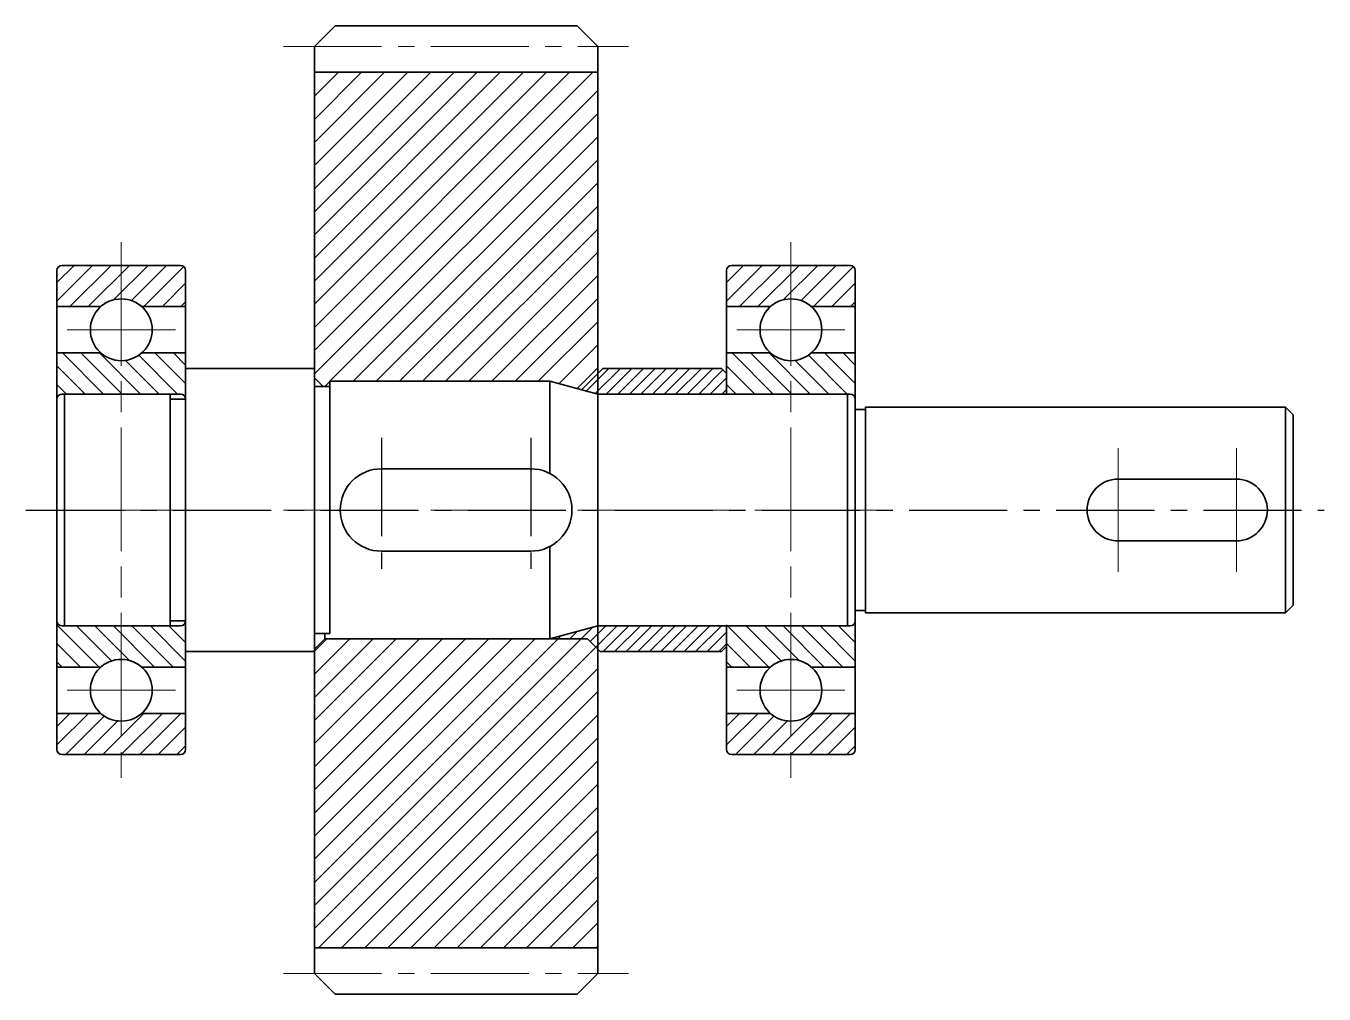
# Model space of a CAD drawing. Header units: millimetres. Extents: x 77 to 329, y 84 to 272.
import ezdxf

# ---------------------------------------------------------------- set-up
doc = ezdxf.new("R2010")
doc.units = ezdxf.units.MM
doc.linetypes.add('ACAD_ISO08W100', pattern=[36, 24, -3, 6, -3])
doc.linetypes.add('CENTER2', pattern=[28.575, 19.05, -3.175, 3.175, -3.175])
for name, color, linetype, lineweight in [('01-轮廓线', 7, 'Continuous', 35), ('02-中心线', 1, 'CENTER2', 15), ('剖面线', 142, 'Continuous', 13), ('点划线', 1, 'ACAD_ISO08W100', 13), ('轮廓线', 7, 'Continuous', 35)]:
    doc.layers.add(name, color=color, linetype=linetype, lineweight=lineweight)
doc.layers.add('2-基准', color=1, linetype='CENTER2')

msp = doc.modelspace()

# ---------------------------------------------------------------- hatches: boundary and pattern name
at = {"layer": '剖面线'}
h = msp.add_hatch(dxfattribs=at)
h.set_pattern_fill('ANSI31', color=256, style=0)
h.paths.add_polyline_path([(187.93, 263.3), (132.93, 263.3), (132.93, 203.99), (134.61, 202.3), (135.93, 202.3), (135.93, 203.3), (178.6, 203.3), (184.77, 201.65), (187.93, 204.8)])
h.paths.add_polyline_path([(187.93, 151.3), (185.93, 153.3), (134.93, 153.3), (132.93, 151.3), (132.93, 93.3), (187.93, 93.3)])
h = msp.add_hatch(dxfattribs=at)
h.set_pattern_fill('ANSI31', color=256, scale=0.8, style=0)
h.set_pattern_definition([(45, (20.9526, 99.4283), (-1.79605, 1.79605), [])])
h.paths.add_polyline_path([(107.93, 224.8, 0.414214), (106.93, 225.8), (83.93, 225.8, 0.414214), (82.93, 224.8), (82.93, 217.8), (91.46, 217.8, -0.377964), (99.4, 217.8), (107.93, 217.8)])
h.paths.add_polyline_path([(107.93, 138.8), (99.4, 138.8, -0.377964), (91.46, 138.8), (82.93, 138.8), (82.93, 131.8, 0.414214), (83.93, 130.8), (106.93, 130.8, 0.414214), (107.93, 131.8)])
h = msp.add_hatch(dxfattribs=at)
h.set_pattern_fill('ANSI31', color=256, scale=0.8, style=0)
h.set_pattern_definition([(45, (150.9526, 99.4283), (-1.79605, 1.79605), [])])
h.paths.add_polyline_path([(237.93, 224.8, 0.414214), (236.93, 225.8), (213.93, 225.8, 0.414214), (212.93, 224.8), (212.93, 217.8), (221.46, 217.8, -0.377964), (229.4, 217.8), (237.93, 217.8)])
h.paths.add_polyline_path([(237.93, 138.8), (229.4, 138.8, -0.377964), (221.46, 138.8), (212.93, 138.8), (212.93, 131.8, 0.414214), (213.93, 130.8), (236.93, 130.8, 0.414214), (237.93, 131.8)])
h = msp.add_hatch(dxfattribs=at)
h.set_pattern_fill('ANSI31', color=256, scale=0.8, angle=90, style=0)
h.set_pattern_definition([(135, (20.9526, 99.4283), (-1.79605, -1.79605), [])])
h.paths.add_polyline_path([(107.93, 208.8), (99.4, 208.8, -0.377964), (91.46, 208.8), (82.93, 208.8), (82.93, 199.8, -0.414214), (83.93, 200.8), (106.93, 200.8, -0.414214), (107.93, 199.8)])
h.paths.add_polyline_path([(107.93, 156.8, -0.414214), (106.93, 155.8), (83.93, 155.8, -0.414214), (82.93, 156.8), (82.93, 147.8), (91.46, 147.8, -0.377964), (99.4, 147.8), (107.93, 147.8)])
h = msp.add_hatch(dxfattribs=at)
h.set_pattern_fill('ANSI31', color=256, scale=0.8, angle=90, style=0)
h.set_pattern_definition([(135, (150.9526, 99.4283), (-1.79605, -1.79605), [])])
h.paths.add_polyline_path([(237.93, 208.8), (229.4, 208.8, -0.377964), (221.46, 208.8), (212.93, 208.8), (212.93, 199.8, -0.414214), (213.93, 200.8), (236.93, 200.8, -0.414214), (237.93, 199.8)])
h.paths.add_polyline_path([(237.93, 156.8, -0.414214), (236.93, 155.8), (213.93, 155.8, -0.414214), (212.93, 156.8), (212.93, 147.8), (221.46, 147.8, -0.377964), (229.4, 147.8), (237.93, 147.8)])
h = msp.add_hatch(dxfattribs=at)
h.set_pattern_fill('ANSI31', color=256, scale=0.5, style=0)
h.paths.add_polyline_path([(212.93, 204.8), (211.93, 205.8), (188.93, 205.8), (187.93, 204.8), (187.93, 200.8), (212.93, 200.8), (212.93, 201.8)])
h.paths.add_polyline_path([(187.93, 204.8), (184.77, 201.65), (187.93, 200.8)])
h.paths.add_polyline_path([(212.93, 155.8), (187.93, 155.8), (187.93, 151.3), (188.43, 150.8), (211.93, 150.8), (212.93, 151.8)])
h.paths.add_polyline_path([(187.93, 155.8), (178.6, 153.3), (185.93, 153.3), (187.93, 151.3)])

# ---------------------------------------------------------------- linework, layer by layer
at = {"layer": '01-轮廓线'}
for p, q in [((184.77, 201.65), (188.93, 205.8)), ((187.93, 204.8), (187.93, 200.8)), ((188.93, 205.8), (211.93, 205.8)), ((211.93, 205.8), (212.93, 204.8)), ((212.93, 204.8), (212.93, 201.8)), ((212.93, 200.8), (212.93, 201.8)), ((187.93, 154.8), (187.93, 200.8)), ((188.93, 200.8), (211.93, 200.8)), ((187.93, 151.8), (187.93, 154.8)), ((188.93, 155.8), (211.93, 155.8)), ((212.93, 154.8), (212.93, 155.8)), ((212.93, 151.8), (212.93, 154.8)), ((132.93, 151.3), (134.93, 153.3)), ((185.93, 153.3), (188.43, 150.8)), ((211.93, 150.8), (212.93, 151.8)), ((188.43, 150.8), (211.93, 150.8))]:
    msp.add_line(p, q, dxfattribs=at)
at = {"layer": '02-中心线'}
for p, q in [((126.93, 268.3), (193.93, 268.3)), ((126.93, 178.3), (193.93, 178.3)), ((126.93, 88.3), (193.93, 88.3))]:
    msp.add_line(p, q, dxfattribs=at)
at = {"layer": '2-基准'}
for p, q in [((145.93, 192.3), (145.93, 164.3)), ((174.93, 192.3), (174.93, 164.3)), ((76.93, 178.3), (328.93, 178.3))]:
    msp.add_line(p, q, dxfattribs=at)
at = {"layer": '点划线'}
for p, q in [((95.43, 230.3), (95.43, 126.3)), ((225.43, 230.3), (225.43, 126.3)), ((105.93, 213.3), (84.93, 213.3)), ((235.93, 213.3), (214.93, 213.3)), ((288.93, 190.3), (288.93, 166.3)), ((311.93, 190.3), (311.93, 166.3)), ((112.43, 178.3), (78.43, 178.3)), ((242.43, 178.3), (208.43, 178.3)), ((84.93, 143.3), (105.93, 143.3)), ((214.93, 143.3), (235.93, 143.3))]:
    msp.add_line(p, q, dxfattribs=at)
at = {"layer": '轮廓线'}
for p, q in [((132.93, 268.3), (136.93, 272.3)), ((136.93, 272.3), (183.93, 272.3)), ((183.93, 272.3), (187.93, 268.3)), ((132.93, 88.3), (132.93, 268.3)), ((187.93, 204.8), (187.93, 268.3)), ((132.93, 263.3), (187.93, 263.3)), ((82.93, 224.8), (82.93, 131.8)), ((106.93, 225.8), (83.93, 225.8)), ((107.93, 131.8), (107.93, 224.8)), ((212.93, 224.8), (212.93, 200.8)), ((236.93, 225.8), (213.93, 225.8)), ((237.93, 131.8), (237.93, 224.8)), ((91.46, 217.8), (82.93, 217.8)), ((107.93, 217.8), (99.4, 217.8)), ((221.46, 217.8), (212.93, 217.8)), ((237.93, 217.8), (229.4, 217.8)), ((91.46, 208.8), (82.93, 208.8)), ((107.93, 208.8), (99.4, 208.8)), ((221.46, 208.8), (212.93, 208.8)), ((237.93, 208.8), (229.4, 208.8)), ((107.93, 178.3), (107.93, 205.8)), ((107.93, 205.8), (132.93, 205.8)), ((132.93, 205.8), (132.93, 178.3)), ((132.93, 203.99), (134.61, 202.3)), ((135.93, 202.3), (132.93, 202.3)), ((135.93, 178.3), (135.93, 203.3)), ((135.93, 203.3), (178.6, 203.3)), ((187.93, 200.8), (178.6, 203.3)), ((178.6, 203.3), (178.6, 185.41)), ((82.93, 178.3), (82.93, 199.3)), ((106.93, 200.8), (83.93, 200.8)), ((84.43, 200.8), (104.93, 200.8)), ((84.43, 200.8), (84.43, 178.3)), ((104.93, 200.8), (104.93, 199.8)), ((104.93, 199.8), (104.93, 178.3)), ((104.93, 199.8), (107.93, 199.8)), ((187.93, 200.8), (187.93, 178.3)), ((236.43, 200.8), (187.93, 200.8)), ((187.93, 88.3), (187.93, 200.8)), ((236.93, 200.8), (213.93, 200.8)), ((236.43, 200.8), (236.43, 178.3)), ((237.93, 178.3), (237.93, 199.3)), ((239.93, 197.8), (237.93, 197.8)), ((239.93, 178.3), (239.93, 198.3)), ((239.93, 198.3), (321.43, 198.3)), ((321.43, 198.3), (322.93, 196.8)), ((321.43, 198.3), (321.43, 178.3)), ((322.93, 196.8), (322.93, 178.3)), ((145.93, 186.3), (174.93, 186.3)), ((288.93, 184.3), (311.93, 184.3)), ((82.93, 178.3), (82.93, 157.3)), ((84.43, 155.8), (84.43, 178.3)), ((104.93, 156.8), (104.93, 178.3)), ((107.93, 178.3), (107.93, 150.8)), ((132.93, 150.8), (132.93, 178.3)), ((135.93, 178.3), (135.93, 154.3)), ((187.93, 155.8), (187.93, 178.3)), ((236.43, 155.8), (236.43, 178.3)), ((237.93, 178.3), (237.93, 157.3)), ((239.93, 178.3), (239.93, 158.3)), ((321.43, 158.3), (321.43, 178.3)), ((322.93, 159.8), (322.93, 178.3)), ((288.93, 172.3), (311.93, 172.3)), ((145.93, 170.3), (174.93, 170.3)), ((178.6, 153.3), (178.6, 171.19)), ((239.93, 158.8), (237.93, 158.8)), ((321.43, 158.3), (322.93, 159.8)), ((104.93, 155.8), (104.93, 156.8)), ((104.93, 156.8), (107.93, 156.8)), ((239.93, 158.3), (321.43, 158.3)), ((106.93, 155.8), (83.93, 155.8)), ((84.43, 155.8), (104.93, 155.8)), ((135.93, 154.3), (132.93, 154.3)), ((134.93, 153.3), (134.93, 154.3)), ((187.93, 155.8), (178.6, 153.3)), ((236.43, 155.8), (187.93, 155.8)), ((212.93, 155.8), (212.93, 131.8)), ((236.93, 155.8), (213.93, 155.8)), ((185.93, 153.3), (134.93, 153.3)), ((135.93, 153.3), (178.6, 153.3)), ((107.93, 150.8), (132.93, 150.8)), ((91.46, 147.8), (82.93, 147.8)), ((107.93, 147.8), (99.4, 147.8)), ((221.46, 147.8), (212.93, 147.8)), ((237.93, 147.8), (229.4, 147.8)), ((91.46, 138.8), (82.93, 138.8)), ((107.93, 138.8), (99.4, 138.8)), ((221.46, 138.8), (212.93, 138.8)), ((237.93, 138.8), (229.4, 138.8)), ((83.93, 130.8), (106.93, 130.8)), ((213.93, 130.8), (236.93, 130.8)), ((132.93, 93.3), (187.93, 93.3)), ((132.93, 88.3), (136.93, 84.3)), ((183.93, 84.3), (187.93, 88.3)), ((136.93, 84.3), (183.93, 84.3))]:
    msp.add_line(p, q, dxfattribs=at)
for centre in [(95.43, 213.3), (225.43, 213.3), (95.43, 143.3), (225.43, 143.3)]:
    msp.add_circle(centre, 6, dxfattribs=at)
for centre, radius, start, end in [((83.93, 224.8), 1, 90, 180), ((106.93, 224.8), 1, 0, 90), ((213.93, 224.8), 1, 90, 180), ((236.93, 224.8), 1, 0, 90), ((83.93, 199.8), 1, 90, 180), ((106.93, 199.8), 1, 0, 90), ((236.93, 199.8), 1, 0, 90), ((145.93, 178.3), 8, 90, 270), ((174.93, 178.3), 8, 270, 90), ((288.93, 178.3), 6, 90, 270), ((311.93, 178.3), 6, 270, 90), ((83.93, 156.8), 1, 180, 270), ((106.93, 156.8), 1, 270, 0), ((236.93, 156.8), 1, 270, 0), ((83.93, 131.8), 1, 180, 270), ((106.93, 131.8), 1, 270, 0), ((213.93, 131.8), 1, 180, 270), ((236.93, 131.8), 1, 270, 0)]:
    msp.add_arc(centre, radius, start, end, dxfattribs=at)

doc.saveas('drawing.dxf')
